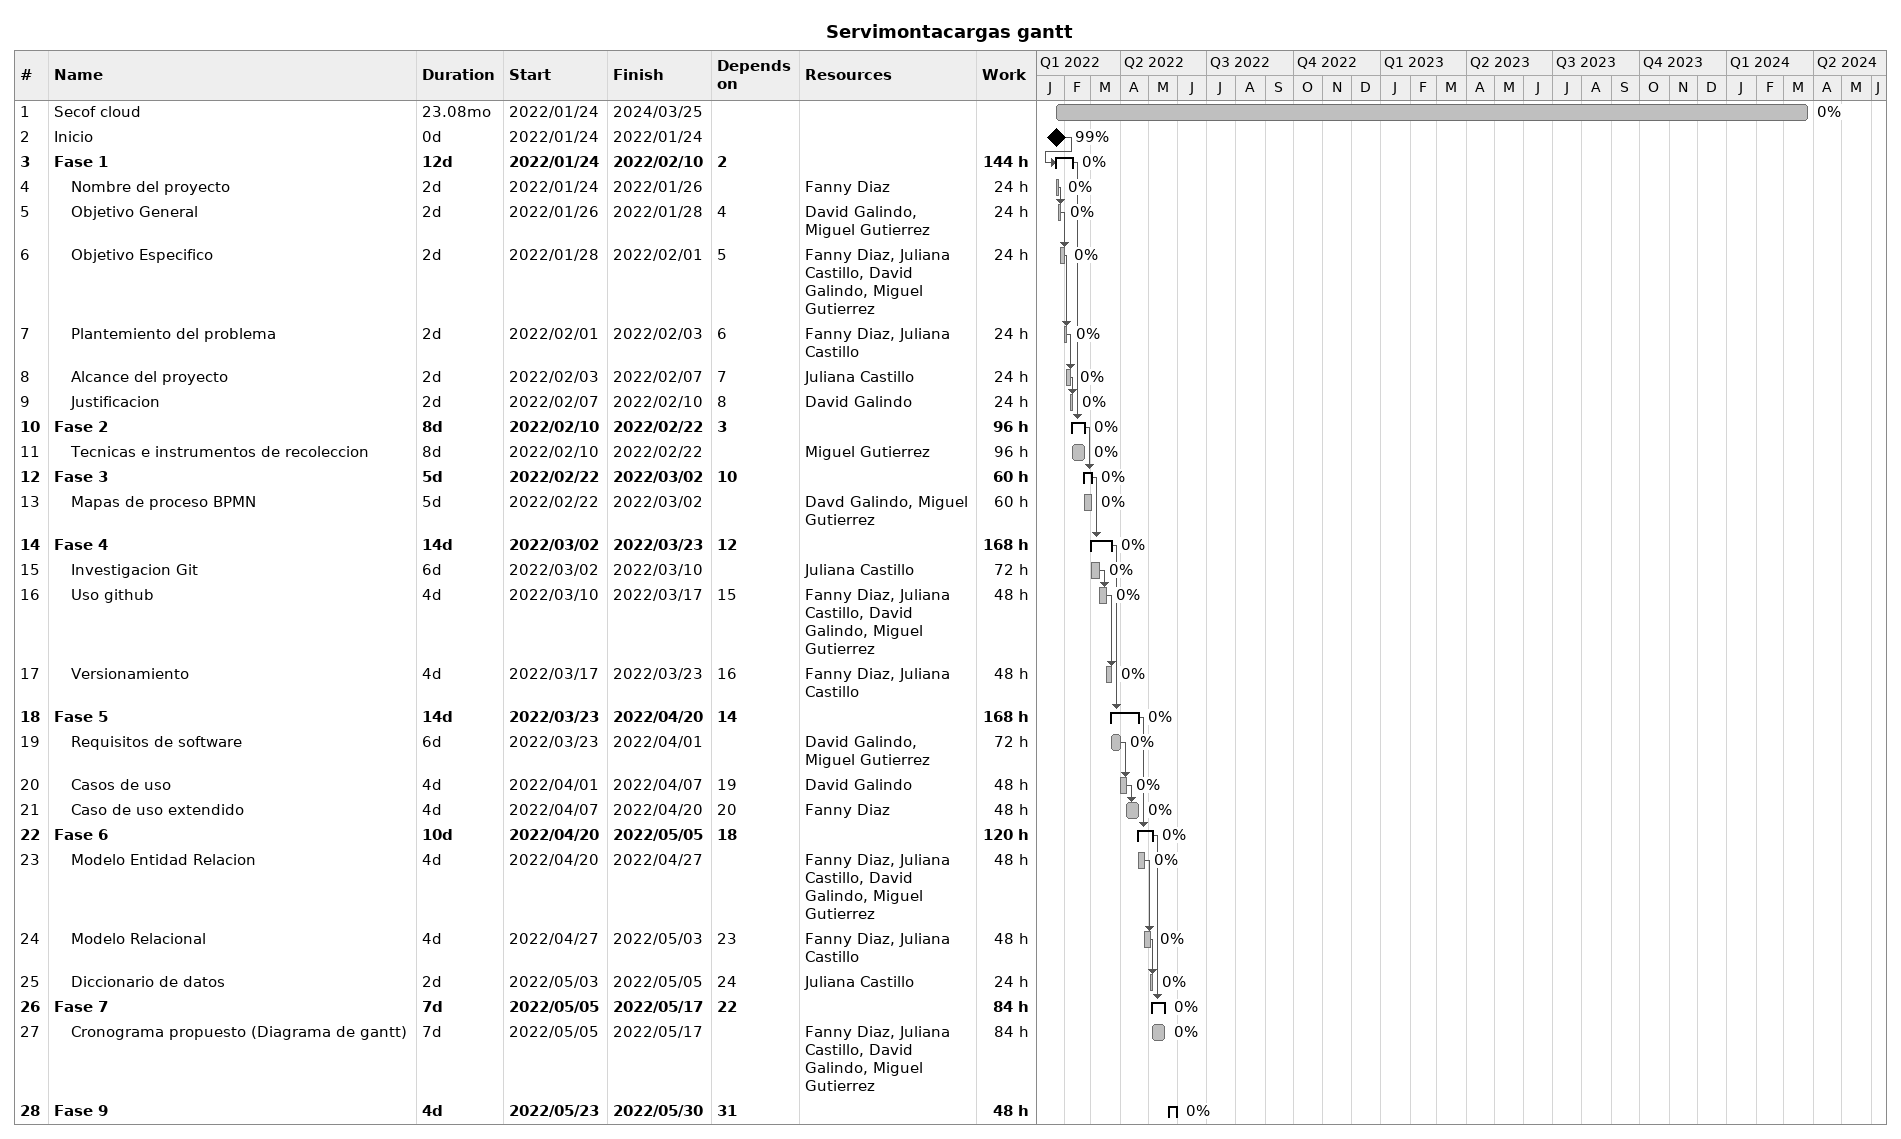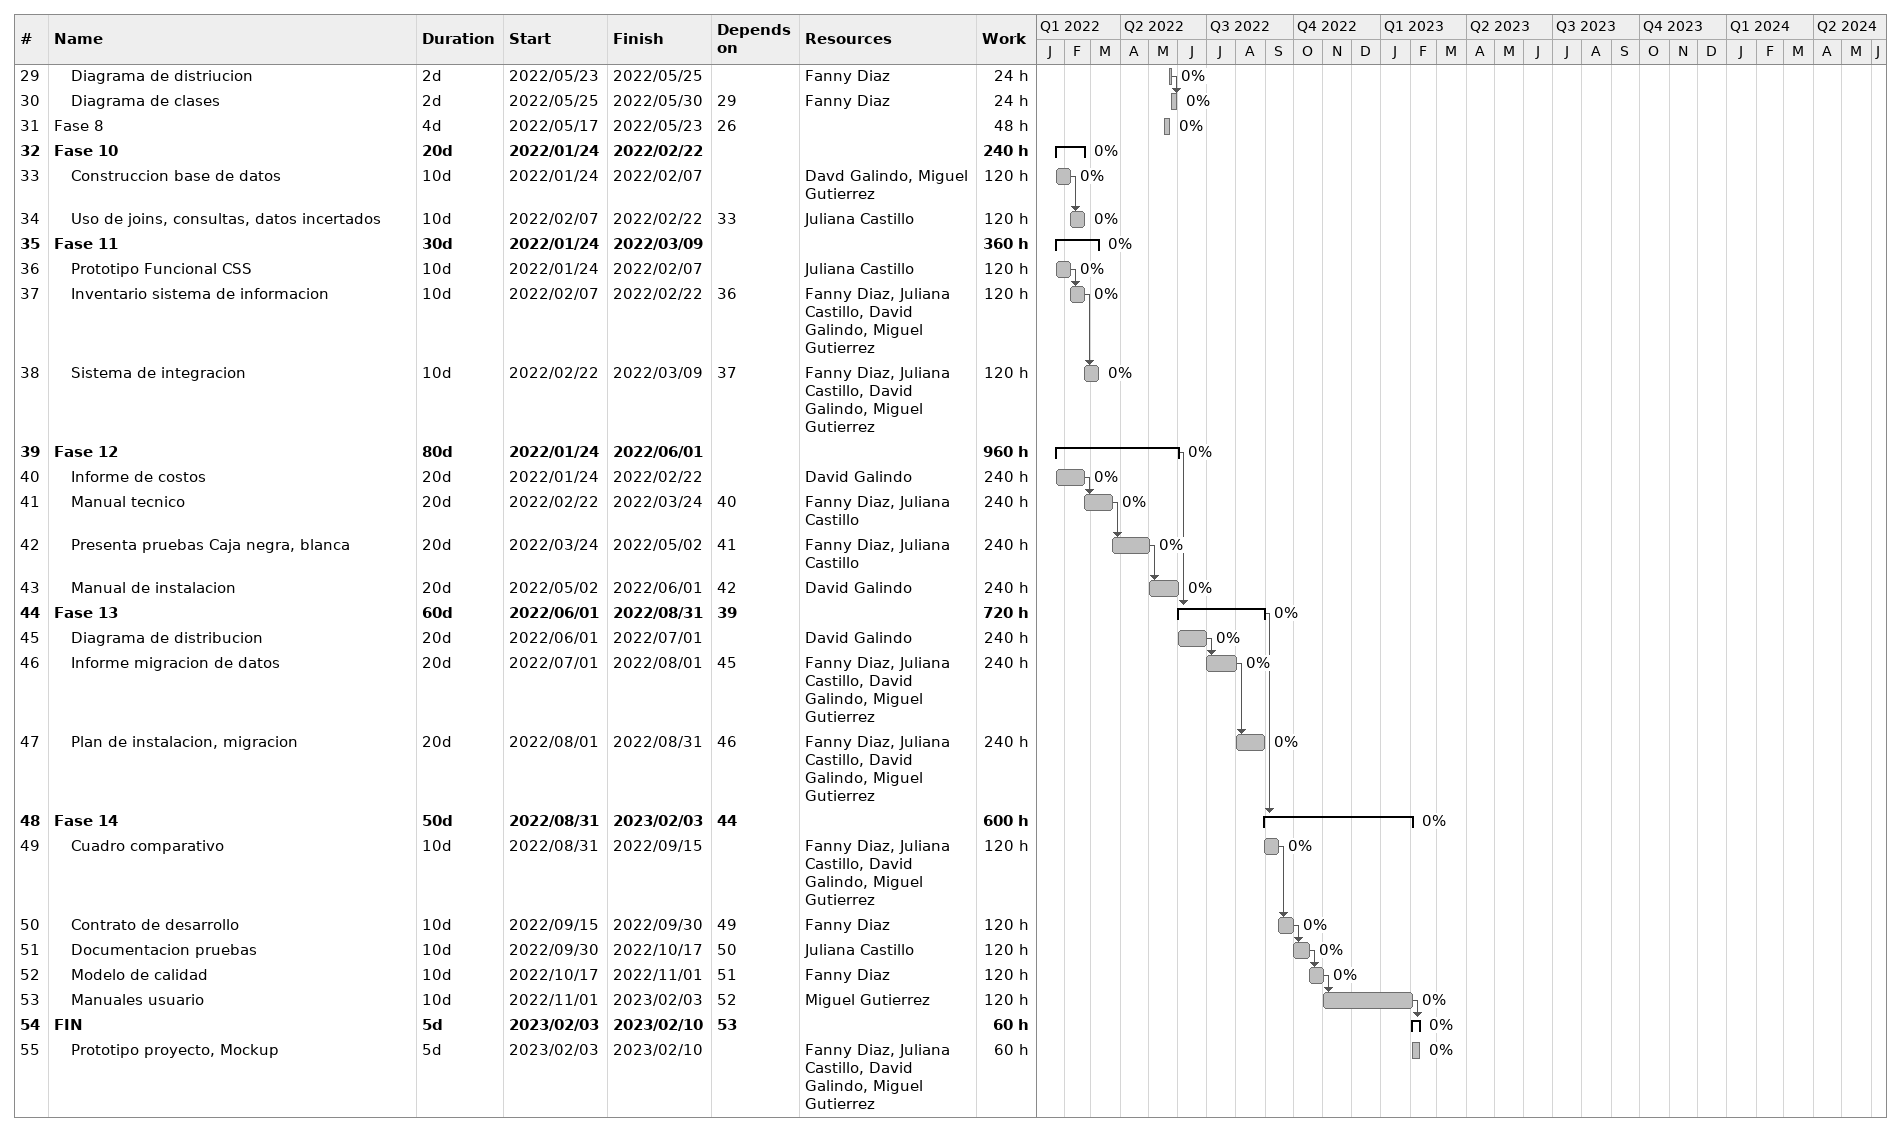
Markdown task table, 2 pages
Servimontacargas gantt

| ID | Level | Task | Duration | Start | Finish | Predecessors | Resources | % complete | Work (h) |
|---|---|---|---|---|---|---|---|---|---|
| 1 | 1 | Secof cloud | 23.08mo | 2022-01-24 | 2024-03-25 |  |  | 0 |  |
| 2 | 1 | Inicio | 0d | 2022-01-24 | 2022-01-24 |  |  | 99 |  |
| 3 | 1 | **Fase 1** | 12d | 2022-01-24 | 2022-02-10 | 2 |  | 0 | 144 |
| 4 | 2 | Nombre del proyecto | 2d | 2022-01-24 | 2022-01-26 |  | Fanny Diaz | 0 | 24 |
| 5 | 2 | Objetivo General | 2d | 2022-01-26 | 2022-01-28 | 4 | David Galindo, Miguel Gutierrez | 0 | 24 |
| 6 | 2 | Objetivo Especifico | 2d | 2022-01-28 | 2022-02-01 | 5 | Fanny Diaz, Juliana Castillo, David Galindo, Miguel Gutierrez | 0 | 24 |
| 7 | 2 | Plantemiento del problema | 2d | 2022-02-01 | 2022-02-03 | 6 | Fanny Diaz, Juliana Castillo | 0 | 24 |
| 8 | 2 | Alcance del proyecto | 2d | 2022-02-03 | 2022-02-07 | 7 | Juliana Castillo | 0 | 24 |
| 9 | 2 | Justificacion | 2d | 2022-02-07 | 2022-02-10 | 8 | David Galindo | 0 | 24 |
| 10 | 1 | **Fase 2** | 8d | 2022-02-10 | 2022-02-22 | 3 |  | 0 | 96 |
| 11 | 2 | Tecnicas e instrumentos de recoleccion | 8d | 2022-02-10 | 2022-02-22 |  | Miguel Gutierrez | 0 | 96 |
| 12 | 1 | **Fase 3** | 5d | 2022-02-22 | 2022-03-02 | 10 |  | 0 | 60 |
| 13 | 2 | Mapas de proceso BPMN | 5d | 2022-02-22 | 2022-03-02 |  | Davd Galindo, Miguel Gutierrez | 0 | 60 |
| 14 | 1 | **Fase 4** | 14d | 2022-03-02 | 2022-03-23 | 12 |  | 0 | 168 |
| 15 | 2 | Investigacion Git | 6d | 2022-03-02 | 2022-03-10 |  | Juliana Castillo | 0 | 72 |
| 16 | 2 | Uso github | 4d | 2022-03-10 | 2022-03-17 | 15 | Fanny Diaz, Juliana Castillo, David Galindo, Miguel Gutierrez | 0 | 48 |
| 17 | 2 | Versionamiento | 4d | 2022-03-17 | 2022-03-23 | 16 | Fanny Diaz, Juliana Castillo | 0 | 48 |
| 18 | 1 | **Fase 5** | 14d | 2022-03-23 | 2022-04-20 | 14 |  | 0 | 168 |
| 19 | 2 | Requisitos de software | 6d | 2022-03-23 | 2022-04-01 |  | David Galindo, Miguel Gutierrez | 0 | 72 |
| 20 | 2 | Casos de uso | 4d | 2022-04-01 | 2022-04-07 | 19 | David Galindo | 0 | 48 |
| 21 | 2 | Caso de uso extendido | 4d | 2022-04-07 | 2022-04-20 | 20 | Fanny Diaz | 0 | 48 |
| 22 | 1 | **Fase 6** | 10d | 2022-04-20 | 2022-05-05 | 18 |  | 0 | 120 |
| 23 | 2 | Modelo Entidad Relacion | 4d | 2022-04-20 | 2022-04-27 |  | Fanny Diaz, Juliana Castillo, David Galindo, Miguel Gutierrez | 0 | 48 |
| 24 | 2 | Modelo Relacional | 4d | 2022-04-27 | 2022-05-03 | 23 | Fanny Diaz, Juliana Castillo | 0 | 48 |
| 25 | 2 | Diccionario de datos | 2d | 2022-05-03 | 2022-05-05 | 24 | Juliana Castillo | 0 | 24 |
| 26 | 1 | **Fase 7** | 7d | 2022-05-05 | 2022-05-17 | 22 |  | 0 | 84 |
| 27 | 2 | Cronograma propuesto (Diagrama de gantt) | 7d | 2022-05-05 | 2022-05-17 |  | Fanny Diaz, Juliana Castillo, David Galindo, Miguel Gutierrez | 0 | 84 |
| 28 | 1 | **Fase 9** | 4d | 2022-05-23 | 2022-05-30 | 31 |  | 0 | 48 |
| 29 | 2 | Diagrama de distriucion | 2d | 2022-05-23 | 2022-05-25 |  | Fanny Diaz | 0 | 24 |
| 30 | 2 | Diagrama de clases | 2d | 2022-05-25 | 2022-05-30 | 29 | Fanny Diaz | 0 | 24 |
| 31 | 1 | Fase 8 | 4d | 2022-05-17 | 2022-05-23 | 26 |  | 0 | 48 |
| 32 | 1 | **Fase 10** | 20d | 2022-01-24 | 2022-02-22 |  |  | 0 | 240 |
| 33 | 2 | Construccion base de datos | 10d | 2022-01-24 | 2022-02-07 |  | Davd Galindo, Miguel Gutierrez | 0 | 120 |
| 34 | 2 | Uso de joins, consultas, datos incertados | 10d | 2022-02-07 | 2022-02-22 | 33 | Juliana Castillo | 0 | 120 |
| 35 | 1 | **Fase 11** | 30d | 2022-01-24 | 2022-03-09 |  |  | 0 | 360 |
| 36 | 2 | Prototipo Funcional CSS | 10d | 2022-01-24 | 2022-02-07 |  | Juliana Castillo | 0 | 120 |
| 37 | 2 | Inventario sistema de informacion | 10d | 2022-02-07 | 2022-02-22 | 36 | Fanny Diaz, Juliana Castillo, David Galindo, Miguel Gutierrez | 0 | 120 |
| 38 | 2 | Sistema de integracion | 10d | 2022-02-22 | 2022-03-09 | 37 | Fanny Diaz, Juliana Castillo, David Galindo, Miguel Gutierrez | 0 | 120 |
| 39 | 1 | **Fase 12** | 80d | 2022-01-24 | 2022-06-01 |  |  | 0 | 960 |
| 40 | 2 | Informe de costos | 20d | 2022-01-24 | 2022-02-22 |  | David Galindo | 0 | 240 |
| 41 | 2 | Manual tecnico | 20d | 2022-02-22 | 2022-03-24 | 40 | Fanny Diaz, Juliana Castillo | 0 | 240 |
| 42 | 2 | Presenta pruebas Caja negra, blanca | 20d | 2022-03-24 | 2022-05-02 | 41 | Fanny Diaz, Juliana Castillo | 0 | 240 |
| 43 | 2 | Manual de instalacion | 20d | 2022-05-02 | 2022-06-01 | 42 | David Galindo | 0 | 240 |
| 44 | 1 | **Fase 13** | 60d | 2022-06-01 | 2022-08-31 | 39 |  | 0 | 720 |
| 45 | 2 | Diagrama de distribucion | 20d | 2022-06-01 | 2022-07-01 |  | David Galindo | 0 | 240 |
| 46 | 2 | Informe migracion de datos | 20d | 2022-07-01 | 2022-08-01 | 45 | Fanny Diaz, Juliana Castillo, David Galindo, Miguel Gutierrez | 0 | 240 |
| 47 | 2 | Plan de instalacion, migracion | 20d | 2022-08-01 | 2022-08-31 | 46 | Fanny Diaz, Juliana Castillo, David Galindo, Miguel Gutierrez | 0 | 240 |
| 48 | 1 | **Fase 14** | 50d | 2022-08-31 | 2023-02-03 | 44 |  | 0 | 600 |
| 49 | 2 | Cuadro comparativo | 10d | 2022-08-31 | 2022-09-15 |  | Fanny Diaz, Juliana Castillo, David Galindo, Miguel Gutierrez | 0 | 120 |
| 50 | 2 | Contrato de desarrollo | 10d | 2022-09-15 | 2022-09-30 | 49 | Fanny Diaz | 0 | 120 |
| 51 | 2 | Documentacion pruebas | 10d | 2022-09-30 | 2022-10-17 | 50 | Juliana Castillo | 0 | 120 |
| 52 | 2 | Modelo de calidad | 10d | 2022-10-17 | 2022-11-01 | 51 | Fanny Diaz | 0 | 120 |
| 53 | 2 | Manuales usuario | 10d | 2022-11-01 | 2023-02-03 | 52 | Miguel Gutierrez | 0 | 120 |
| 54 | 1 | **FIN** | 5d | 2023-02-03 | 2023-02-10 | 53 |  | 0 | 60 |
| 55 | 2 | Prototipo proyecto, Mockup | 5d | 2023-02-03 | 2023-02-10 |  | Fanny Diaz, Juliana Castillo, David Galindo, Miguel Gutierrez | 0 | 60 |
